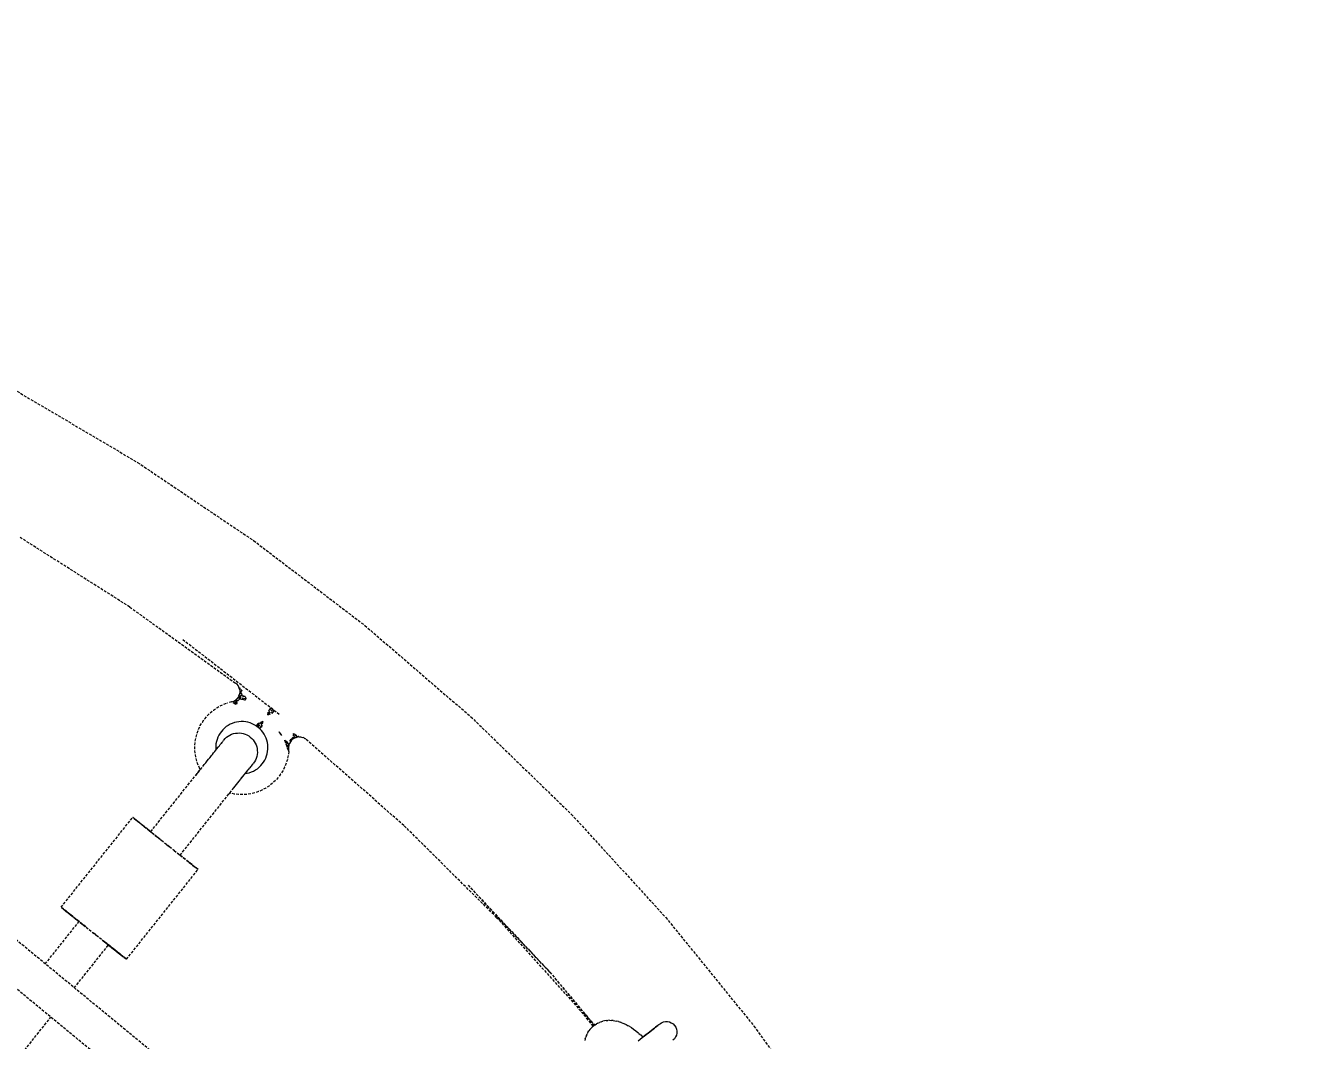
# Model space of a CAD drawing. Header units: millimetres. Extents: x -3111 to 2953, y -2449 to 2811.
# Drawn here: x 873 to 1491, y 860 to 1346 of the extents above; entities that cross this region are included whole.
import ezdxf

# ---------------------------------------------------------------- set-up
doc = ezdxf.new("R2010")
doc.units = ezdxf.units.MM
doc.linetypes.add('HIDDEN', pattern=[1.905, 1.27, -0.635])
for name, color, linetype in [('DIKOM_ЗОНА', 90, 'Continuous'), ('DIKOM_ОБЪЕКТ', 7, 'Continuous'), ('DIKOM_РАЗМЕР_ОБЪЕКТА', 7, 'Continuous')]:
    doc.layers.add(name, color=color, linetype=linetype)
doc.styles.add('style1', font='arialbd.ttf', dxfattribs={"width": 0.8})
doc.dimstyles.new('1-50', dxfattribs={"dimtxt": 300, "dimasz": 200, "dimexe": 100, "dimexo": 0, "dimgap": 100, "dimtad": 1, "dimtxsty": 'style1', "dimcen": 200, "dimclrd": 7, "dimclre": 7, "dimclrt": 7, "dimadec": 1, "dimazin": 2, "dimtfac": 1, "dimtmove": 0, "dimatfit": 2, "dimfxl": 0, "dimlwd": 25, "dimlwe": 18, "dimarcsym": 0})

# ---------------------------------------------------------------- blocks, each defined once
blk = doc.blocks.new('*D0')
at = {"layer": 'Defpoints', "color": 0, "transparency": 16777216}
for p in [(1362.98, 623.05), (-717.19, -260.39)]:
    blk.add_point(p, dxfattribs=at)
at = {"layer": 'DIKOM_РАЗМЕР_ОБЪЕКТА', "color": 7, "lineweight": 25, "transparency": 16777216}
for p, q in [((1362.98, 623.05), (2780.32, 1224.99)), ((-533.11, -182.21), (1178.9, 544.87))]:
    blk.add_line(p, q, dxfattribs=at)
at = {"layer": 'DIKOM_РАЗМЕР_ОБЪЕКТА', "color": 7, "transparency": 16777216}
for points in [[(1165.87, 575.55), (1191.93, 514.19), (1362.98, 623.05)], [(-546.14, -151.53), (-520.08, -212.89), (-717.19, -260.39)]]:
    blk.add_solid(points, dxfattribs=at)
at = {"layer": 'DIKOM_РАЗМЕР_ОБЪЕКТА', "color": 7, "transparency": 16777216, "insert": (2050.93, 1228.64), "char_height": 300, "attachment_point": 5, "rotation": 23.01073, "style": 'style1'}
blk.add_mtext('{\\fArial|b0|i0|c204|p34;\\H1.16667x;∅2260}', dxfattribs=at)

msp = doc.modelspace()

# ---------------------------------------------------------------- linework, layer by layer
at = {"layer": 'DIKOM_ЗОНА', "color": 3, "lineweight": 15}
msp.add_circle((322.894, 181.327), 2629.975, dxfattribs=at)
at = {"layer": 'DIKOM_ОБЪЕКТ', "color": 7, "linetype": 'HIDDEN', "lineweight": 15}
for p, q in [((868.453, 1170.913), (926.119, 1136.856)), ((926.119, 1136.856), (981.665, 1099.442)), ((922.409, 1067.609), (869.679, 1101.077)), ((981.665, 1099.442), (1034.898, 1058.804)), ((922.409, 1067.609), (973.097, 1031.121)), ((1034.898, 1058.804), (1085.63, 1015.083)), ((947.725, 1052.14), (994.08, 1016.197)), ((973.097, 1031.121), (973.756, 1030.51)), ((973.438, 1030.935), (974.35, 1029.717)), ((974.756, 1028.863), (974.35, 1029.717)), ((974.995, 1027.948), (974.756, 1028.863)), ((975.138, 1028.834), (974.756, 1028.863)), ((975.751, 1027.053), (974.94, 1026.066)), ((975.057, 1027.004), (974.94, 1026.066)), ((974.995, 1027.948), (975.138, 1028.834)), ((974.995, 1027.948), (975.057, 1027.004)), ((976.082, 1027.853), (974.995, 1027.948)), ((976.082, 1027.853), (975.751, 1027.053)), ((965.662, 1020.283), (967.428, 1021.102)), ((967.428, 1021.102), (969.259, 1021.766)), ((971.14, 1022.268), (969.259, 1021.766)), ((971.14, 1022.268), (972.117, 1022.593)), ((971.14, 1022.268), (972.321, 1022.51)), ((972.874, 1021.1), (971.14, 1022.268)), ((973.791, 1021.521), (971.14, 1022.268)), ((972.117, 1022.593), (973.008, 1023.112)), ((972.321, 1022.51), (973.008, 1023.112)), ((973.114, 1022.363), (972.321, 1022.51)), ((972.874, 1021.1), (973.791, 1021.521)), ((973.773, 1023.802), (973.008, 1023.112)), ((974.308, 1022.854), (973.008, 1023.112)), ((973.114, 1022.363), (974.308, 1022.854)), ((973.114, 1022.363), (973.791, 1021.521)), ((974.38, 1024.634), (973.773, 1023.802)), ((974.897, 1023.572), (974.308, 1022.854)), ((974.94, 1026.066), (974.38, 1024.634)), ((975.786, 1025.233), (974.38, 1024.634)), ((977.576, 1024.857), (974.38, 1024.634)), ((974.38, 1024.634), (977.911, 1023.814)), ((974.38, 1024.634), (977.448, 1022.996)), ((974.38, 1024.634), (976.058, 1023.363)), ((974.38, 1024.634), (974.897, 1023.572)), ((976.058, 1023.363), (974.897, 1023.572)), ((976.054, 1026.115), (974.94, 1026.066)), ((976.054, 1026.115), (975.786, 1025.233)), ((976.909, 1025.031), (975.786, 1025.233)), ((977.448, 1022.996), (976.058, 1023.363)), ((977.576, 1024.857), (976.909, 1025.031)), ((977.911, 1023.814), (977.448, 1022.996)), ((977.576, 1024.857), (977.911, 1023.814)), ((958.235, 1014.103), (959.495, 1015.587)), ((959.495, 1015.587), (960.878, 1016.957)), ((960.878, 1016.957), (962.375, 1018.203)), ((962.375, 1018.203), (963.973, 1019.314)), ((963.973, 1019.314), (965.662, 1020.283)), ((989.86, 1019.366), (988.524, 1016)), ((990.744, 1018.784), (988.524, 1016)), ((988.524, 1016), (989.226, 1018.546)), ((988.524, 1016), (988.782, 1017.978)), ((988.524, 1016), (991.224, 1017.711)), ((988.524, 1016), (990.848, 1017.252)), ((988.524, 1016), (990.393, 1016.693)), ((989.226, 1018.546), (988.782, 1017.978)), ((989.59, 1019.015), (989.226, 1018.546)), ((989.86, 1019.366), (989.59, 1019.015)), ((990.322, 1019.11), (989.86, 1019.366)), ((990.848, 1017.252), (990.393, 1016.693)), ((991.224, 1017.711), (990.848, 1017.252)), ((990.852, 1018.7), (991.224, 1017.711)), ((1085.63, 1015.083), (1133.683, 968.434)), ((954.605, 1007.254), (955.287, 1009.078)), ((955.287, 1009.078), (956.123, 1010.836)), ((956.123, 1010.836), (957.108, 1012.515)), ((957.108, 1012.515), (958.235, 1014.103)), ((966.947, 1008.916), (966.231, 1008.094)), ((967.733, 1009.673), (966.947, 1008.916)), ((968.581, 1010.358), (967.733, 1009.673)), ((969.486, 1010.966), (968.581, 1010.358)), ((970.44, 1011.494), (969.486, 1010.966)), ((971.437, 1011.936), (970.44, 1011.494)), ((972.469, 1012.29), (971.437, 1011.936)), ((973.527, 1012.553), (972.469, 1012.29)), ((974.604, 1012.722), (973.527, 1012.553)), ((975.692, 1012.796), (974.604, 1012.722)), ((976.783, 1012.776), (975.692, 1012.796)), ((977.867, 1012.66), (976.783, 1012.776)), ((978.937, 1012.451), (977.867, 1012.66)), ((979.985, 1012.149), (978.937, 1012.451)), ((981.003, 1011.757), (979.985, 1012.149)), ((981.982, 1011.278), (981.003, 1011.757)), ((982.916, 1010.715), (981.982, 1011.278)), ((982.916, 1010.715), (983.798, 1010.074)), ((983.217, 1010.966), (986.038, 1012.882)), ((983.217, 1010.966), (983.475, 1011.347)), ((983.869, 1010.162), (983.217, 1010.966)), ((986.038, 1012.882), (983.475, 1011.347)), ((983.475, 1011.347), (983.823, 1011.861)), ((983.798, 1010.074), (984.62, 1009.357)), ((986.038, 1012.882), (983.823, 1011.861)), ((983.869, 1010.162), (986.038, 1012.882)), ((983.869, 1010.162), (984.604, 1009.5)), ((984.604, 1009.5), (986.038, 1012.882)), ((984.604, 1009.5), (984.797, 1009.706)), ((984.62, 1009.357), (985.376, 1008.571)), ((984.797, 1009.706), (985.112, 1010.042)), ((986.038, 1012.882), (985.112, 1010.042)), ((985.112, 1010.042), (985.535, 1010.496)), ((986.061, 1007.723), (985.376, 1008.571)), ((986.038, 1012.882), (985.535, 1010.496)), ((953.537, 1001.527), (953.727, 1003.464)), ((953.727, 1003.464), (954.084, 1005.378)), ((954.084, 1005.378), (954.605, 1007.254)), ((963.643, 1002.163), (963.528, 1001.079)), ((963.853, 1003.233), (963.643, 1002.163)), ((964.155, 1004.281), (963.853, 1003.233)), ((964.547, 1005.299), (964.155, 1004.281)), ((965.026, 1006.278), (964.547, 1005.299)), ((965.589, 1007.212), (965.026, 1006.278)), ((966.231, 1008.094), (965.589, 1007.212)), ((966.07, 1002.278), (965.686, 1001.796)), ((966.409, 1002.703), (966.07, 1002.278)), ((966.158, 1002.388), (966.485, 1002.798)), ((966.7, 1003.068), (966.409, 1002.703)), ((966.485, 1002.798), (966.638, 1002.99)), ((966.942, 1003.371), (966.7, 1003.068)), ((967.133, 1003.611), (966.942, 1003.371)), ((967.272, 1003.785), (967.133, 1003.611)), ((967.392, 1003.935), (968.016, 1004.641)), ((968.016, 1004.641), (968.712, 1005.278)), ((968.712, 1005.278), (969.47, 1005.839)), ((969.47, 1005.839), (970.282, 1006.318)), ((970.282, 1006.318), (971.14, 1006.709)), ((971.14, 1006.709), (972.035, 1007.008)), ((972.035, 1007.008), (972.956, 1007.211)), ((972.956, 1007.211), (973.892, 1007.317)), ((973.892, 1007.317), (974.835, 1007.325)), ((974.835, 1007.325), (975.774, 1007.234)), ((975.774, 1007.234), (976.698, 1007.045)), ((976.698, 1007.045), (977.597, 1006.76)), ((977.597, 1006.76), (978.461, 1006.384)), ((978.461, 1006.384), (979.281, 1005.918)), ((979.281, 1005.918), (980.034, 1005.354)), ((980.034, 1005.354), (980.734, 1004.764)), ((980.734, 1004.764), (981.372, 1004.07)), ((981.372, 1004.07), (981.934, 1003.312)), ((981.934, 1003.312), (982.414, 1002.5)), ((982.414, 1002.5), (982.806, 1001.643)), ((986.67, 1006.818), (986.061, 1007.723)), ((987.198, 1005.864), (986.67, 1006.818)), ((987.64, 1004.867), (987.198, 1005.864)), ((987.994, 1003.835), (987.64, 1004.867)), ((988.256, 1002.777), (987.994, 1003.835)), ((988.425, 1001.7), (988.256, 1002.777)), ((995.071, 1006.194), (993.807, 1007.927)), ((994.461, 1007.053), (993.807, 1007.927)), ((995.071, 1006.194), (994.461, 1007.053)), ((998.365, 998.918), (996.621, 1003.812)), ((998.503, 1000.446), (996.621, 1003.812)), ((998.599, 1001.469), (996.621, 1003.812)), ((996.621, 1003.812), (997.66, 1000.448)), ((996.621, 1003.812), (998.337, 1001.978)), ((996.621, 1003.812), (997.916, 1002.899)), ((998.337, 1001.978), (997.916, 1002.899)), ((998.599, 1001.469), (998.337, 1001.978)), ((998.599, 1001.469), (998.838, 1002.283)), ((999.261, 1003.125), (998.838, 1002.283)), ((999.809, 1004.311), (999.086, 1003.967)), ((999.261, 1003.125), (999.086, 1003.967)), ((999.836, 1003.874), (999.261, 1003.125)), ((1000.482, 1005.233), (999.809, 1004.311)), ((1000.542, 1004.501), (999.836, 1003.874)), ((1000.668, 1007.159), (1000.482, 1005.233)), ((1001.354, 1004.985), (1000.482, 1005.233)), ((1001.354, 1004.985), (1000.542, 1004.501)), ((1001.354, 1004.985), (1000.668, 1007.159)), ((1002.255, 1005.483), (1000.668, 1007.159)), ((1002.141, 1006.018), (1000.668, 1007.159)), ((1001.354, 1004.985), (1002.255, 1005.483)), ((1001.354, 1004.985), (1003.176, 1005.456)), ((1002.255, 1005.483), (1002.141, 1006.018)), ((1003.123, 1005.828), (1002.255, 1005.483)), ((1003.176, 1005.456), (1003.123, 1005.828)), ((1003.176, 1005.456), (1004.122, 1005.428)), ((1004.122, 1005.428), (1005.045, 1005.223)), ((1006.486, 1004.559), (1005.045, 1005.223)), ((1006.699, 1004.325), (1006.03, 1004.769)), ((1053.551, 963.026), (1006.699, 1004.325)), ((1043.733, 763.414), (755.825, 1000.78)), ((953.515, 999.58), (953.537, 1001.527)), ((953.662, 997.638), (953.515, 999.58)), ((953.975, 995.717), (953.662, 997.638)), ((960.65, 995.462), (961.272, 996.243)), ((960.812, 995.666), (961.485, 996.51)), ((961.485, 996.51), (961.899, 997.029)), ((961.899, 997.029), (962.494, 997.775)), ((962.494, 997.775), (963.065, 998.491)), ((963.065, 998.491), (963.544, 999.092)), ((963.379, 998.885), (963.957, 999.609)), ((963.528, 1001.079), (963.508, 999.988)), ((963.508, 999.988), (963.567, 999.121)), ((963.566, 999.138), (963.872, 999.522)), ((963.775, 999.381), (964.122, 999.816)), ((963.872, 999.522), (964.407, 1000.193)), ((964.122, 999.816), (964.787, 1000.67)), ((964.407, 1000.193), (964.78, 1000.66)), ((964.787, 1000.67), (965.257, 1001.258)), ((965.257, 1001.258), (965.686, 1001.796)), ((982.806, 1001.643), (983.106, 1000.749)), ((983.151, 996.086), (982.868, 995.186)), ((983.106, 1000.749), (983.312, 999.829)), ((983.338, 997.01), (983.151, 996.086)), ((983.312, 999.829), (983.419, 998.892)), ((983.428, 997.949), (983.338, 997.01)), ((983.419, 998.892), (983.428, 997.949)), ((987.461, 995.302), (987.853, 996.319)), ((987.853, 996.319), (988.155, 997.367)), ((988.155, 997.367), (988.364, 998.437)), ((988.364, 998.437), (988.48, 999.522)), ((988.5, 1000.612), (988.425, 1001.7)), ((988.48, 999.522), (988.5, 1000.612)), ((998.108, 999.48), (997.66, 1000.448)), ((998.193, 996.568), (997.787, 994.664)), ((998.365, 998.918), (998.108, 999.48)), ((998.432, 998.501), (998.193, 996.568)), ((998.365, 998.918), (998.503, 1000.446)), ((998.432, 998.501), (998.503, 1000.446)), ((998.503, 1000.446), (998.599, 1001.469)), ((932.402, 960.058), (958.048, 992.218)), ((954.454, 993.829), (953.975, 995.717)), ((955.094, 991.991), (954.454, 993.829)), ((955.891, 990.214), (955.094, 991.991)), ((955.88, 989.5), (956.121, 989.802)), ((956.121, 989.802), (955.891, 990.214)), ((958.048, 992.218), (958.718, 993.04)), ((958.718, 993.04), (959.425, 993.926)), ((959.425, 993.926), (960.124, 994.803)), ((960.124, 994.803), (960.65, 995.462)), ((978.492, 988.984), (978.992, 989.611)), ((978.872, 989.461), (979.343, 990.051)), ((978.992, 989.611), (979.335, 990.042)), ((979.343, 990.051), (979.772, 990.589)), ((980.158, 991.073), (979.772, 990.589)), ((980.497, 991.499), (980.158, 991.073)), ((980.789, 991.864), (980.497, 991.499)), ((981.031, 992.168), (980.789, 991.864)), ((980.853, 991.945), (981.083, 992.233)), ((981.222, 992.408), (981.031, 992.168)), ((981.361, 992.582), (981.222, 992.408)), ((982.029, 993.501), (981.481, 992.733)), ((981.568, 989.107), (982.522, 989.634)), ((982.492, 994.322), (982.029, 993.501)), ((982.868, 995.186), (982.492, 994.322)), ((982.522, 989.634), (983.427, 990.243)), ((983.427, 990.243), (984.275, 990.928)), ((984.275, 990.928), (985.06, 991.684)), ((985.06, 991.684), (985.777, 992.507)), ((985.777, 992.507), (986.419, 993.388)), ((986.419, 993.388), (986.982, 994.322)), ((986.982, 994.322), (987.461, 995.302)), ((996.491, 990.996), (995.609, 989.26)), ((997.218, 992.802), (996.491, 990.996)), ((997.787, 994.664), (997.218, 992.802)), ((1029.775, 751.593), (746.254, 985.342)), ((954.536, 987.815), (953.892, 987.007)), ((954.536, 987.815), (955.2, 988.647)), ((955.2, 988.647), (955.88, 989.5)), ((973.399, 982.617), (974.057, 983.442)), ((974.057, 983.442), (974.705, 984.254)), ((974.705, 984.254), (975.541, 985.302)), ((975.541, 985.302), (976.195, 986.123)), ((975.954, 985.82), (976.549, 986.566)), ((976.549, 986.566), (977.12, 987.282)), ((977.12, 987.282), (978.011, 988.4)), ((977.623, 987.913), (978.481, 988.048)), ((977.64, 987.916), (977.956, 988.312)), ((977.819, 988.158), (978.177, 988.608)), ((977.956, 988.312), (978.492, 988.984)), ((978.011, 988.4), (978.557, 989.084)), ((978.177, 988.608), (978.872, 989.461)), ((978.481, 988.048), (979.539, 988.311)), ((979.539, 988.311), (980.571, 988.664)), ((980.571, 988.664), (981.568, 989.107)), ((992.118, 984.596), (990.699, 983.262)), ((993.415, 986.048), (992.118, 984.596)), ((994.582, 987.606), (993.415, 986.048)), ((995.609, 989.26), (994.582, 987.606)), ((946.474, 948.836), (972.121, 980.996)), ((969.531, 977.748), (969.95, 978.272)), ((969.95, 978.272), (970.194, 978.579)), ((970.646, 978.447), (970.194, 978.579)), ((972.556, 978.066), (970.646, 978.447)), ((972.121, 980.996), (972.773, 981.832)), ((974.491, 977.851), (972.556, 978.066)), ((972.772, 981.83), (973.399, 982.617)), ((976.437, 977.804), (974.491, 977.851)), ((978.38, 977.926), (976.437, 977.804)), ((980.306, 978.215), (978.38, 977.926)), ((982.199, 978.669), (980.306, 978.215)), ((984.046, 979.286), (982.199, 978.669)), ((985.832, 980.06), (984.046, 979.286)), ((987.545, 980.985), (985.832, 980.06)), ((989.172, 982.055), (987.545, 980.985)), ((990.699, 983.262), (989.172, 982.055)), ((889.509, 923.916), (923.801, 966.917)), ((927.062, 964.317), (923.801, 966.917)), ((924.263, 966.548), (923.896, 966.841)), ((924.117, 966.665), (923.896, 966.841)), ((923.896, 966.841), (924.117, 966.665)), ((924.117, 966.665), (924.464, 966.389)), ((924.464, 966.389), (926.704, 964.602)), ((924.464, 966.389), (924.935, 966.012)), ((924.935, 966.012), (926.611, 964.676)), ((924.935, 966.012), (926.54, 964.732)), ((924.935, 966.012), (925.534, 965.535)), ((925.534, 965.535), (926.279, 964.94)), ((926.279, 964.94), (927.157, 964.241)), ((1133.683, 968.434), (1178.887, 919.02)), ((929.476, 962.391), (927.157, 964.241)), ((927.157, 964.241), (928.142, 963.455)), ((928.142, 963.455), (930.003, 961.971)), ((928.142, 963.455), (929.939, 962.022)), ((928.142, 963.455), (929.211, 962.602)), ((929.211, 962.602), (928.715, 962.998)), ((930.856, 961.291), (929.166, 962.639)), ((929.211, 962.602), (930.353, 961.692)), ((930.353, 961.692), (930.667, 961.442)), ((930.805, 961.332), (931.61, 960.69)), ((931.61, 960.69), (930.856, 961.291)), ((932.402, 960.058), (931.61, 960.69)), ((931.61, 960.69), (941.317, 952.949)), ((932.055, 960.335), (931.61, 960.69)), ((932.368, 960.085), (932.953, 959.619)), ((932.953, 959.619), (934.347, 958.507)), ((1097.913, 919.067), (1053.551, 963.026)), ((934.347, 958.507), (935.166, 957.854)), ((934.347, 958.507), (935.757, 957.382)), ((935.757, 957.382), (937.191, 956.239)), ((937.191, 956.239), (937.852, 955.712)), ((939.438, 954.447), (940.193, 953.845)), ((940.193, 953.845), (941.684, 952.655)), ((940.751, 953.4), (942.089, 952.333)), ((941.317, 952.949), (943.118, 951.512)), ((941.684, 952.655), (942.27, 952.189)), ((942.804, 951.763), (943.118, 951.512)), ((943.118, 951.512), (943.71, 951.04)), ((943.606, 951.123), (945.923, 949.275)), ((945.423, 949.674), (945.923, 949.275)), ((945.778, 949.391), (945.567, 949.559)), ((945.995, 949.218), (945.798, 949.375)), ((945.923, 949.275), (947.055, 948.373)), ((955.074, 941.977), (946.474, 948.836)), ((946.474, 948.836), (953.94, 942.882)), ((920.782, 898.976), (955.074, 941.977)), ((950.733, 945.439), (951.718, 944.653)), ((950.871, 945.329), (952.596, 943.954)), ((950.953, 945.264), (952.562, 943.98)), ((952.171, 944.292), (951.718, 944.653)), ((951.718, 944.653), (952.596, 943.954)), ((952.596, 943.954), (953.341, 943.36)), ((953.341, 943.36), (953.94, 942.882)), ((953.94, 942.882), (954.412, 942.506)), ((953.961, 942.865), (954.758, 942.229)), ((954.61, 942.347), (954.157, 942.709)), ((954.61, 942.347), (954.412, 942.506)), ((954.412, 942.506), (954.758, 942.229)), ((954.979, 942.053), (954.758, 942.229)), ((1084.32, 934.512), (1123.424, 892.81)), ((1084.32, 934.512), (1097.282, 920.368)), ((898.109, 917.057), (889.509, 923.916)), ((889.604, 923.84), (889.825, 923.664)), ((889.825, 923.664), (890.375, 923.225)), ((889.825, 923.664), (890.171, 923.387)), ((890.171, 923.387), (890.643, 923.011)), ((890.643, 923.011), (891.242, 922.533)), ((894.673, 919.798), (891.242, 922.533)), ((891.242, 922.533), (891.987, 921.939)), ((891.431, 922.383), (892.706, 921.367)), ((891.832, 922.064), (891.987, 921.939)), ((891.987, 921.939), (892.864, 921.24)), ((881.951, 896.795), (898.109, 917.057)), ((892.864, 921.24), (894.571, 919.879)), ((892.864, 921.24), (893.85, 920.454)), ((893.85, 920.454), (894.919, 919.602)), ((894.919, 919.602), (897.114, 917.851)), ((894.919, 919.602), (896.061, 918.691)), ((895.782, 918.913), (896.312, 918.491)), ((896.061, 918.691), (897.317, 917.688)), ((901.323, 914.495), (897.317, 917.688)), ((897.317, 917.688), (898.661, 916.618)), ((900.823, 914.893), (898.661, 916.618)), ((898.661, 916.618), (900.977, 914.771)), ((898.661, 916.618), (900.055, 915.506)), ((900.055, 915.506), (901.465, 914.381)), ((1123.424, 892.81), (1097.282, 920.368)), ((1097.913, 919.067), (1139.634, 872.594)), ((1178.887, 919.02), (1221.085, 867.015)), ((901.143, 914.638), (901.337, 914.483)), ((901.465, 914.381), (907.392, 909.654)), ((901.465, 914.381), (902.899, 913.238)), ((902.899, 913.238), (904.39, 912.048)), ((905.901, 910.844), (904.39, 912.048)), ((907.392, 909.654), (905.901, 910.844)), ((908.825, 908.511), (907.392, 909.654)), ((895.841, 885.344), (912.182, 905.834)), ((910.236, 907.387), (908.825, 908.511)), ((909.433, 908.027), (914.23, 904.202)), ((911.63, 906.275), (910.236, 907.387)), ((912.974, 905.204), (910.542, 907.142)), ((910.909, 906.85), (912.974, 905.204)), ((912.974, 905.204), (911.63, 906.275)), ((919.648, 899.881), (912.144, 905.865)), ((912.163, 905.85), (919.648, 899.881)), ((920.782, 898.976), (912.182, 905.834)), ((912.182, 905.834), (920.12, 899.505)), ((914.23, 904.202), (912.974, 905.204)), ((915.372, 903.291), (914.23, 904.202)), ((919.049, 900.359), (914.281, 904.161)), ((914.318, 904.131), (919.049, 900.359)), ((914.534, 903.959), (916.441, 902.438)), ((915.699, 903.03), (915.372, 903.291)), ((916.441, 902.438), (915.372, 903.291)), ((917.427, 901.652), (916.441, 902.438)), ((917.664, 901.464), (917.427, 901.652)), ((918.304, 900.953), (917.427, 901.652)), ((919.049, 900.359), (918.304, 900.953)), ((919.648, 899.881), (919.049, 900.359)), ((920.12, 899.505), (919.648, 899.881)), ((920.466, 899.229), (920.12, 899.505)), ((920.32, 899.345), (920.687, 899.052)), ((920.687, 899.052), (920.466, 899.229)), ((920.687, 899.052), (920.466, 899.229)), ((1123.424, 892.81), (1144.798, 867.428)), ((1123.424, 892.81), (1139.671, 873.232)), ((1144.15, 866.931), (1139.634, 872.594)), ((1144.684, 867.349), (1139.671, 873.232)), ((831.725, 804.945), (884.617, 871.268)), ((1143.167, 865.994), (1142.602, 865.359)), ((1143.167, 865.994), (1143.717, 866.546)), ((1144.39, 867.144), (1143.717, 866.546)), ((1145.032, 867.591), (1144.39, 867.144)), ((1145.032, 867.591), (1145.669, 868.035)), ((1146.417, 868.443), (1145.669, 868.035)), ((1146.417, 868.443), (1147.133, 868.773)), ((1147.918, 869.089), (1147.133, 868.773)), ((1147.918, 869.089), (1148.704, 869.304)), ((1149.51, 869.524), (1148.704, 869.304)), ((1150.334, 869.647), (1149.51, 869.524)), ((1150.334, 869.647), (1151.167, 869.746)), ((1151.983, 869.769), (1151.167, 869.746)), ((1151.983, 869.769), (1152.862, 869.759)), ((1153.654, 869.683), (1152.862, 869.759)), ((1153.654, 869.683), (1154.568, 869.57)), ((1154.568, 869.57), (1155.534, 869.353)), ((1156.255, 869.189), (1155.534, 869.353)), ((1156.255, 869.189), (1157.237, 868.88)), ((1157.897, 868.632), (1157.237, 868.88)), ((1157.897, 868.632), (1158.884, 868.24)), ((1158.884, 868.24), (1159.903, 867.757)), ((1159.903, 867.757), (1160.949, 867.184)), ((1161.453, 866.902), (1160.949, 867.184)), ((1161.453, 866.902), (1162.479, 866.27)), ((1162.479, 866.27), (1163.518, 865.56)), ((1173.46, 866.026), (1172.795, 865.495)), ((1172.795, 865.495), (1173.46, 866.026)), ((1174.057, 866.502), (1173.46, 866.026)), ((1173.46, 866.026), (1174.057, 866.502)), ((1174.581, 866.92), (1174.057, 866.502)), ((1174.057, 866.502), (1174.581, 866.92)), ((1175.031, 867.278), (1174.581, 866.92)), ((1174.581, 866.92), (1175.031, 867.278)), ((1175.403, 867.575), (1175.031, 867.278)), ((1175.031, 867.278), (1175.403, 867.575)), ((1175.695, 867.808), (1175.403, 867.575)), ((1175.403, 867.575), (1175.695, 867.808)), ((1175.904, 867.974), (1175.695, 867.808)), ((1175.695, 867.808), (1175.904, 867.974)), ((1176.072, 868.109), (1176.895, 868.643)), ((1176.895, 868.643), (1177.806, 869.007)), ((1177.806, 869.007), (1178.771, 869.186)), ((1178.771, 869.186), (1179.752, 869.173)), ((1179.752, 869.173), (1180.711, 868.968)), ((1180.711, 868.968), (1181.498, 868.642)), ((1181.498, 868.642), (1182.371, 868.066)), ((1182.371, 868.066), (1183.105, 867.321)), ((1183.105, 867.321), (1183.631, 866.511)), ((1183.631, 866.511), (1183.996, 865.6)), ((1221.085, 867.015), (1260.129, 812.602)), ((1140.345, 860.951), (1140.14, 860.165)), ((1140.345, 860.951), (1140.603, 861.765)), ((1140.907, 862.537), (1140.603, 861.765)), ((1140.907, 862.537), (1141.262, 863.273)), ((1141.662, 864.015), (1141.262, 863.273)), ((1141.662, 864.015), (1142.113, 864.662)), ((1142.602, 865.359), (1142.113, 864.662)), ((1163.518, 865.56), (1164.566, 864.775)), ((1164.566, 864.775), (1165.615, 863.921)), ((1166.622, 860.572), (1165.588, 859.748)), ((1165.887, 863.683), (1165.615, 863.921)), ((1165.887, 863.683), (1166.888, 862.804)), ((1167.629, 861.376), (1166.622, 860.572)), ((1166.888, 862.804), (1167.879, 861.868)), ((1168.604, 862.154), (1167.629, 861.376)), ((1167.879, 861.868), (1168.041, 861.704)), ((1168.041, 861.704), (1168.604, 862.154)), ((1169.542, 862.901), (1168.604, 862.154)), ((1168.604, 862.154), (1169.542, 862.901)), ((1170.435, 863.613), (1169.542, 862.901)), ((1169.542, 862.901), (1170.435, 863.613)), ((1171.278, 864.285), (1170.435, 863.613)), ((1170.435, 863.613), (1171.278, 864.285)), ((1172.067, 864.914), (1171.278, 864.285)), ((1171.278, 864.285), (1172.067, 864.914)), ((1172.795, 865.495), (1172.067, 864.914)), ((1172.067, 864.914), (1172.795, 865.495)), ((1183.02, 860.984), (1182.318, 860.299)), ((1183.576, 861.793), (1183.02, 860.984)), ((1183.962, 862.695), (1183.576, 861.793)), ((1184.165, 863.655), (1183.962, 862.695)), ((1183.996, 865.6), (1184.176, 864.636)), ((1184.176, 864.636), (1184.165, 863.655))]:
    msp.add_line(p, q, dxfattribs=at)

# ---------------------------------------------------------------- dimensions: what is measured, and where the dimension line sits
at = {"layer": 'DIKOM_РАЗМЕР_ОБЪЕКТА'}
dim = msp.add_diameter_dim_2p(p1=(-717.193, -260.394), p2=(1362.983, 623.048), text='{\\fArial|b0|i0|c204|p34;\\H1.16667x;<>}', dimstyle='1-50', dxfattribs=at)
dim.commit()
dim.dimension.update_dxf_attribs({"geometry": '*D0', "text_midpoint": (2163.697, 963.108), "dimtype": 163})

doc.saveas('drawing.dxf')
